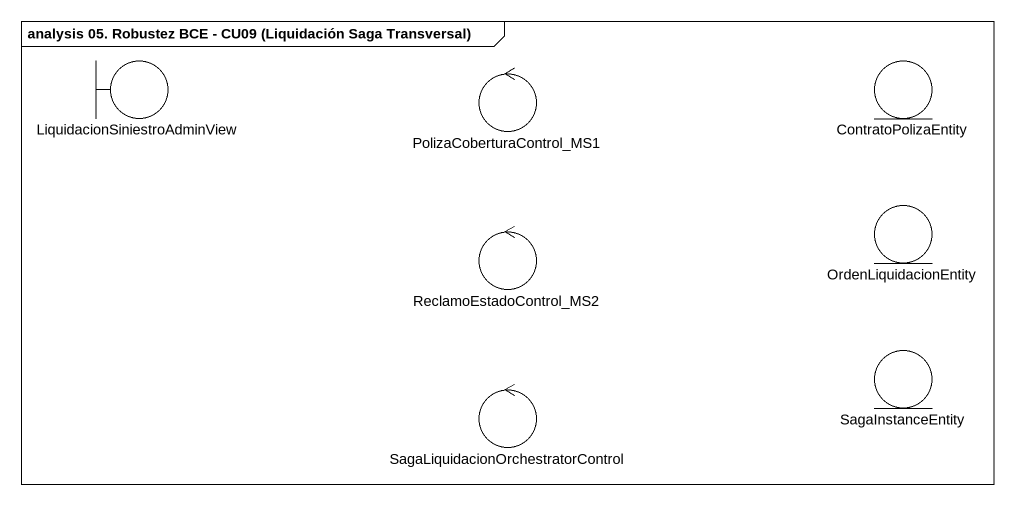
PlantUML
@startuml
mainframe analysis 05. Robustez BCE - CU09 (Liquidación Saga Transversal)
boundary "LiquidacionSiniestroAdminView" as LiquidacionSiniestroAdminVie
control PolizaCoberturaControl_MS1
entity ContratoPolizaEntity
control ReclamoEstadoControl_MS2
entity OrdenLiquidacionEntity
entity SagaInstanceEntity
control "SagaLiquidacionOrchestratorControl" as SagaLiquidacionOrchestratorC
@enduml
